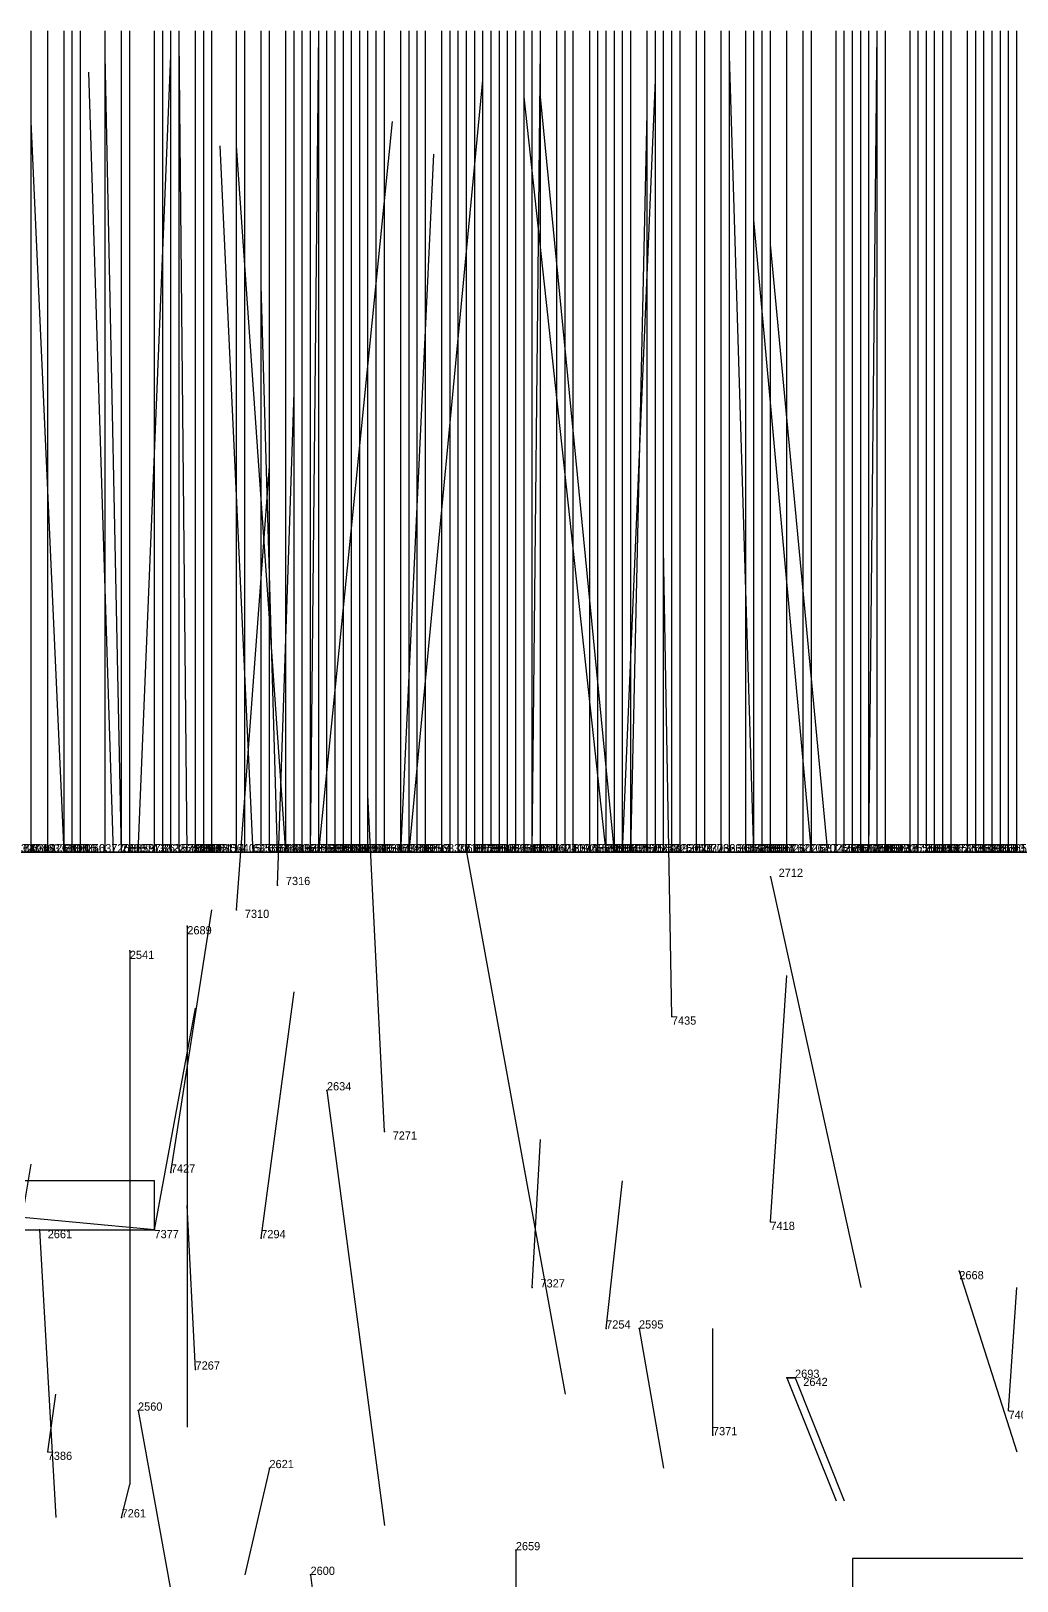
# Model space of a CAD drawing. Extents: x -0.07 to 1.1, y -0.07 to 1.1.
# Drawn here: x 0.542 to 0.662, y 0.9113 to 1.1 of the extents above; entities that cross this region are included whole.
import ezdxf

# ---------------------------------------------------------------- set-up
doc = ezdxf.new("R2010")
doc.units = 0
for name, color, linetype in [('Clients', 3, 'CONTINUOUS'), ('Facilities', 3, 'CONTINUOUS'), ('Facilities_lines', 3, 'CONTINUOUS'), ('Min_max_boxes', 1, 'CONTINUOUS'), ('Normals', 1, 'CONTINUOUS'), ('Source_points', 5, 'CONTINUOUS'), ('Text', 3, 'CONTINUOUS')]:
    doc.layers.add(name, color=color, linetype=linetype)

msp = doc.modelspace()

# ---------------------------------------------------------------- linework, layer by layer
at = {"layer": 'Clients', "color": 5}
for p in [(0.542, 1, 0.544), (0.542, 1, 0.514), (0.544, 1, 0.605), (0.546, 1, 0.733), (0.546, 1, 0.545), (0.547, 1, 0.511), (0.547, 1, 0.815), (0.548, 1, 0.848), (0.551, 1, 0.431), (0.553, 1, 0.28), (0.554, 1, 0.585), (0.557, 1, 0.864), (0.558, 1, 0.474), (0.559, 1, 0.167), (0.56, 1, 0.174), (0.56, 1, 0.419), (0.562, 1, 0.664), (0.562, 1, 0.873), (0.562, 1, 0.799), (0.563, 1, 0.695), (0.563, 1, 0.457), (0.564, 1, 0.442), (0.564, 1, 0.758), (0.567, 1, 0.51), (0.568, 1, 0.712), (0.57, 1, 0.263), (0.571, 1, 0.615), (0.572, 1, 0.996), (0.573, 1, 0.737), (0.573, 1, 0.555), (0.574, 1, 0.416), (0.575, 1, 0.309), (0.575, 1, 0.786), (0.576, 1, 0.72), (0.577, 1, 0.671), (0.578, 1, 0.44), (0.578, 1, 0.671), (0.579, 1, 0.389), (0.579, 1, 0.748), (0.579, 1, 0.608), (0.58, 1, 0.768), (0.58, 1, 0.66), (0.581, 1, 0.766), (0.581, 1, 0.579), (0.581, 1, 0.547), (0.582, 1, 0.224), (0.582, 1, 0.28), (0.582, 1, 0.481), (0.582, 1, 0.555), (0.583, 1, 0.779), (0.584, 1, 0.73), (0.584, 1, 0.773), (0.585, 1, 0.126), (0.585, 1, 0.405), (0.585, 1, 0.351), (0.587, 1, 0.704), (0.588, 1, 0.424), (0.588, 1, 0.88), (0.589, 1, 0.804), (0.59, 1, 0.449), (0.59, 1, 0.601), (0.592, 1, 0.727), (0.593, 1, 0.44), (0.594, 1, 0.78), (0.595, 1, 0.648), (0.596, 1, 0.337), (0.596, 1, 0.351), (0.596, 1, 0.732), (0.596, 1, 0.517), (0.597, 1, 0.469), (0.597, 1, 0.602), (0.597, 1, 0.699), (0.597, 1, 0.552), (0.598, 1, 0.384), (0.598, 1, 0.524), (0.599, 1, 0.209), (0.6, 1, 0.547), (0.602, 1, 0.417), (0.602, 1, 0.722), (0.602, 1, 0.547), (0.602, 1, 0.56), (0.603, 1, 0.65), (0.604, 1, 0.747), (0.606, 1, 0.892), (0.607, 1, 0.119), (0.608, 1, 0.271), (0.608, 1, 0.693), (0.61, 1, 0.209), (0.61, 1, 0.631), (0.611, 1, 0.294), (0.611, 1, 0.772), (0.612, 1, 0.043), (0.612, 1, 0.884), (0.613, 1, 0.676), (0.614, 1, 0.342), (0.615, 1, 0.242), (0.615, 1, 0.621), (0.617, 1, 0.893), (0.618, 1, 0.547), (0.618, 1, 0.981), (0.619, 1, 0.568), (0.62, 1, 0.186), (0.62, 1, 0.248), (0.621, 1, 0.182), (0.621, 1, 0.281), (0.624, 1, 0.483), (0.626, 1, 0.281), (0.626, 1, 0.721), (0.627, 1, 0.447), (0.629, 1, 0.347), (0.629, 1, 0.305), (0.629, 1, 0.762), (0.63, 1, 0.147), (0.63, 1, 0.655), (0.63, 1, 0.908), (0.631, 1, 0.794), (0.632, 1, 0.147), (0.632, 1, 0.336), (0.632, 1, 0.774), (0.637, 1, 0.559), (0.64, 1, 0.233), (0.64, 1, 0.812), (0.641, 1, 0.332), (0.641, 1, 0.76), (0.642, 1, 0.141), (0.642, 1, 0.719), (0.643, 1, 0.627), (0.644, 1, 0.232), (0.644, 1, 0.597), (0.645, 1, 0.615), (0.645, 1, 0.789), (0.646, 1, 0.353), (0.646, 1, 0.434), (0.646, 1, 0.586), (0.646, 1, 0.846), (0.649, 1, 0.301), (0.65, 1, 0.415), (0.65, 1, 0.872), (0.651, 1, 0.215), (0.651, 1, 0.243), (0.651, 1, 0.343), (0.651, 1, 0.47), (0.651, 1, 0.56), (0.651, 1, 0.769), (0.652, 1, 0.394), (0.653, 1, 0.102), (0.654, 1, 0.479), (0.654, 1, 0.888), (0.656, 1, 0.19), (0.656, 1, 0.283), (0.656, 1, 0.379), (0.657, 1, 0.721), (0.658, 1, 0.319), (0.658, 1, 0.356), (0.659, 1, 0.122), (0.659, 1, 0.198), (0.66, 1, 0.368), (0.661, 1, 0.304), (0.661, 1, 0.282), (0.661, 1, 0.512), (0.662, 1, 0.713), (0.662, 1, 0.822), (0.635, 0.936)]:
    msp.add_point(p, dxfattribs=at)
at = {"layer": 'Facilities', "color": 3}
for p in [(0.544, 1, 0.121), (0.546, 1, 0.043), (0.546, 1, 0.097), (0.552, 1, 0.96), (0.553, 1, 0.072), (0.555, 1, 0.949), (0.561, 1, 0.923), (0.569, 1, 0.037), (0.573, 1, 0.052), (0.575, 1, 0.1), (0.576, 1, 0.917), (0.577, 1, 0.97), (0.587, 1, 0.611), (0.587, 1, 0.986), (0.588, 1, 0.961), (0.595, 1, 0.009), (0.601, 1, 0.09), (0.603, 1, 0.94), (0.613, 1, 0.044), (0.614, 1, 0.962), (0.615, 1, 0.982), (0.623, 1, 0.877), (0.626, 1, 0.151), (0.63, 1, 0.052), (0.634, 1, 0.902), (0.636, 1, 0.088), (0.637, 1, 0.019), (0.639, 1, 0.02), (0.644, 1, 0.914), (0.645, 1, 0.351), (0.632, 0.997), (0.572, 0.996, 1), (0.567, 0.993, 1), (0.561, 0.991), (0.554, 0.988), (0.62, 0.98, 1), (0.578, 0.971), (0.585, 0.966, 1), (0.559, 0.961, 1), (0.543, 0.954), (0.557, 0.954, 1), (0.632, 0.955, 1), (0.57, 0.953, 1), (0.655, 0.949), (0.603, 0.947, 1), (0.612, 0.942, 1), (0.616, 0.942), (0.562, 0.937, 1), (0.634, 0.936), (0.555, 0.932), (0.661, 0.932, 1), (0.625, 0.929, 1), (0.544, 0.927, 1), (0.571, 0.925), (0.553, 0.919, 1), (0.601, 0.915), (0.576, 0.912)]:
    msp.add_point(p, dxfattribs=at)
at = {"layer": 'Facilities_lines', "color": 3}
for p, q in [((0.397, 1, 0.418), (0.551, 1, 0.431)), ((0.587, 1, 0.611), (0.481, 1, 0.604)), ((0.587, 1, 0.611), (0.483, 1, 0.593)), ((0.587, 1, 0.611), (0.486, 1, 0.558)), ((0.587, 1, 0.611), (0.49, 1, 0.585)), ((0.496, 1, 0.713), (0.573, 1, 0.737)), ((0.496, 1, 0.713), (0.576, 1, 0.72)), ((0.496, 1, 0.713), (0.568, 1, 0.712)), ((0.496, 1, 0.713), (0.546, 1, 0.733)), ((0.496, 1, 0.713), (0.563, 1, 0.695)), ((0.496, 1, 0.713), (0.579, 1, 0.748)), ((0.496, 1, 0.713), (0.602, 1, 0.722)), ((0.496, 1, 0.713), (0.642, 1, 0.719)), ((0.496, 1, 0.713), (0.592, 1, 0.727)), ((0.496, 1, 0.713), (0.626, 1, 0.721)), ((0.496, 1, 0.713), (0.662, 1, 0.713)), ((0.496, 1, 0.713), (0.584, 1, 0.73)), ((0.496, 1, 0.713), (0.596, 1, 0.732)), ((0.496, 1, 0.713), (0.604, 1, 0.747)), ((0.496, 1, 0.713), (0.58, 1, 0.768)), ((0.496, 1, 0.713), (0.581, 1, 0.766)), ((0.496, 1, 0.713), (0.564, 1, 0.758)), ((0.544, 1, 0.121), (0.497, 1, 0.107)), ((0.497, 1, 0.877), (0.547, 1, 0.815)), ((0.497, 1, 0.877), (0.557, 1, 0.864)), ((0.497, 1, 0.877), (0.548, 1, 0.848)), ((0.587, 1, 0.611), (0.498, 1, 0.525)), ((0.645, 1, 0.351), (0.499, 1, 0.336)), ((0.645, 1, 0.351), (0.501, 1, 0.348)), ((0.544, 1, 0.121), (0.503, 1, 0.274)), ((0.645, 1, 0.351), (0.503, 1, 0.355)), ((0.544, 1, 0.121), (0.51, 1, 0.25)), ((0.587, 1, 0.611), (0.514, 1, 0.527)), ((0.587, 1, 0.611), (0.514, 1, 0.599)), ((0.645, 1, 0.351), (0.515, 1, 0.329)), ((0.587, 1, 0.611), (0.516, 1, 0.605)), ((0.587, 1, 0.611), (0.516, 1, 0.551)), ((0.544, 1, 0.121), (0.517, 1, 0.198)), ((0.544, 1, 0.121), (0.517, 1, 0.153)), ((0.544, 1, 0.121), (0.519, 1, 0.238)), ((0.587, 1, 0.611), (0.519, 1, 0.566)), ((0.587, 1, 0.611), (0.521, 1, 0.568)), ((0.544, 1, 0.121), (0.522, 1, 0.121)), ((0.544, 1, 0.121), (0.522, 1, 0.197)), ((0.544, 1, 0.121), (0.522, 1, 0.19)), ((0.645, 1, 0.351), (0.522, 1, 0.359)), ((0.587, 1, 0.611), (0.524, 1, 0.494)), ((0.645, 1, 0.351), (0.525, 1, 0.323)), ((0.645, 1, 0.351), (0.526, 1, 0.336)), ((0.544, 1, 0.121), (0.527, 1, 0.181)), ((0.544, 1, 0.121), (0.527, 1, 0.275)), ((0.645, 1, 0.351), (0.528, 1, 0.307)), ((0.544, 1, 0.121), (0.53, 1, 0.257)), ((0.645, 1, 0.351), (0.53, 1, 0.347)), ((0.645, 1, 0.351), (0.535, 1, 0.356)), ((0.645, 1, 0.351), (0.536, 1, 0.388)), ((0.544, 1, 0.121), (0.537, 1, 0.219)), ((0.645, 1, 0.351), (0.538, 1, 0.383)), ((0.587, 1, 0.611), (0.54, 1, 0.593)), ((0.587, 1, 0.611), (0.542, 1, 0.544)), ((0.587, 1, 0.611), (0.542, 1, 0.514)), ((0.544, 1, 0.121), (0.56, 1, 0.174)), ((0.544, 1, 0.121), (0.559, 1, 0.167)), ((0.544, 1, 0.121), (0.585, 1, 0.126)), ((0.587, 1, 0.611), (0.544, 1, 0.605)), ((0.587, 1, 0.611), (0.546, 1, 0.545)), ((0.587, 1, 0.611), (0.547, 1, 0.511)), ((0.645, 1, 0.351), (0.553, 1, 0.28)), ((0.587, 1, 0.611), (0.554, 1, 0.585)), ((0.587, 1, 0.611), (0.558, 1, 0.474)), ((0.645, 1, 0.351), (0.56, 1, 0.419)), ((0.587, 1, 0.611), (0.562, 1, 0.664)), ((0.623, 1, 0.877), (0.562, 1, 0.873)), ((0.623, 1, 0.877), (0.562, 1, 0.799)), ((0.587, 1, 0.611), (0.563, 1, 0.457)), ((0.645, 1, 0.351), (0.564, 1, 0.442)), ((0.587, 1, 0.611), (0.567, 1, 0.51)), ((0.645, 1, 0.351), (0.57, 1, 0.263)), ((0.587, 1, 0.611), (0.571, 1, 0.615)), ((0.704, 1, 0.971), (0.572, 1, 0.996)), ((0.587, 1, 0.611), (0.573, 1, 0.555)), ((0.645, 1, 0.351), (0.574, 1, 0.416)), ((0.645, 1, 0.351), (0.575, 1, 0.309)), ((0.623, 1, 0.877), (0.575, 1, 0.786)), ((0.587, 1, 0.611), (0.577, 1, 0.671)), ((0.645, 1, 0.351), (0.578, 1, 0.44)), ((0.587, 1, 0.611), (0.578, 1, 0.671)), ((0.645, 1, 0.351), (0.579, 1, 0.389)), ((0.587, 1, 0.611), (0.579, 1, 0.608)), ((0.587, 1, 0.611), (0.58, 1, 0.66)), ((0.587, 1, 0.611), (0.581, 1, 0.579)), ((0.587, 1, 0.611), (0.581, 1, 0.547)), ((0.626, 1, 0.151), (0.582, 1, 0.224)), ((0.645, 1, 0.351), (0.582, 1, 0.28)), ((0.587, 1, 0.611), (0.582, 1, 0.481)), ((0.587, 1, 0.611), (0.582, 1, 0.555)), ((0.623, 1, 0.877), (0.583, 1, 0.779)), ((0.623, 1, 0.877), (0.584, 1, 0.773)), ((0.645, 1, 0.351), (0.585, 1, 0.405)), ((0.645, 1, 0.351), (0.585, 1, 0.351)), ((0.587, 1, 0.611), (0.597, 1, 0.469)), ((0.587, 1, 0.611), (0.661, 1, 0.512)), ((0.587, 1, 0.611), (0.651, 1, 0.56)), ((0.587, 1, 0.611), (0.667, 1, 0.519)), ((0.587, 1, 0.611), (0.587, 1, 0.704)), ((0.587, 1, 0.611), (0.692, 1, 0.645)), ((0.587, 1, 0.611), (0.608, 1, 0.693)), ((0.587, 1, 0.611), (0.6, 1, 0.547)), ((0.587, 1, 0.611), (0.602, 1, 0.547)), ((0.587, 1, 0.611), (0.646, 1, 0.586)), ((0.587, 1, 0.611), (0.719, 1, 0.567)), ((0.587, 1, 0.611), (0.673, 1, 0.54)), ((0.587, 1, 0.611), (0.724, 1, 0.622)), ((0.587, 1, 0.611), (0.707, 1, 0.624)), ((0.587, 1, 0.611), (0.615, 1, 0.621)), ((0.587, 1, 0.611), (0.645, 1, 0.615)), ((0.587, 1, 0.611), (0.618, 1, 0.547)), ((0.587, 1, 0.611), (0.643, 1, 0.627)), ((0.587, 1, 0.611), (0.61, 1, 0.631)), ((0.587, 1, 0.611), (0.596, 1, 0.517)), ((0.587, 1, 0.611), (0.698, 1, 0.611)), ((0.587, 1, 0.611), (0.597, 1, 0.602)), ((0.587, 1, 0.611), (0.637, 1, 0.559)), ((0.587, 1, 0.611), (0.676, 1, 0.543)), ((0.587, 1, 0.611), (0.668, 1, 0.644)), ((0.587, 1, 0.611), (0.595, 1, 0.648)), ((0.587, 1, 0.611), (0.644, 1, 0.597)), ((0.587, 1, 0.611), (0.703, 1, 0.585)), ((0.587, 1, 0.611), (0.671, 1, 0.556)), ((0.587, 1, 0.611), (0.63, 1, 0.655)), ((0.587, 1, 0.611), (0.598, 1, 0.524)), ((0.587, 1, 0.611), (0.59, 1, 0.601)), ((0.587, 1, 0.611), (0.597, 1, 0.699)), ((0.587, 1, 0.611), (0.603, 1, 0.65)), ((0.587, 1, 0.611), (0.69, 1, 0.533)), ((0.587, 1, 0.611), (0.597, 1, 0.552)), ((0.587, 1, 0.611), (0.687, 1, 0.611)), ((0.587, 1, 0.611), (0.613, 1, 0.676)), ((0.587, 1, 0.611), (0.602, 1, 0.56)), ((0.587, 1, 0.611), (0.619, 1, 0.568)), ((0.645, 1, 0.351), (0.588, 1, 0.424)), ((0.623, 1, 0.877), (0.588, 1, 0.88)), ((0.623, 1, 0.877), (0.589, 1, 0.804)), ((0.645, 1, 0.351), (0.59, 1, 0.449)), ((0.645, 1, 0.351), (0.593, 1, 0.44)), ((0.623, 1, 0.877), (0.594, 1, 0.78)), ((0.645, 1, 0.351), (0.596, 1, 0.337)), ((0.645, 1, 0.351), (0.596, 1, 0.351)), ((0.645, 1, 0.351), (0.598, 1, 0.384)), ((0.626, 1, 0.151), (0.599, 1, 0.209)), ((0.645, 1, 0.351), (0.602, 1, 0.417)), ((0.623, 1, 0.877), (0.606, 1, 0.892)), ((0.626, 1, 0.151), (0.607, 1, 0.119)), ((0.645, 1, 0.351), (0.608, 1, 0.271)), ((0.626, 1, 0.151), (0.61, 1, 0.209)), ((0.645, 1, 0.351), (0.611, 1, 0.294)), ((0.623, 1, 0.877), (0.611, 1, 0.772)), ((0.613, 1, 0.044), (0.612, 1, 0.043)), ((0.623, 1, 0.877), (0.612, 1, 0.884)), ((0.645, 1, 0.351), (0.614, 1, 0.342)), ((0.626, 1, 0.151), (0.615, 1, 0.242)), ((0.615, 1, 0.982), (0.618, 1, 0.981)), ((0.623, 1, 0.877), (0.617, 1, 0.893)), ((0.626, 1, 0.151), (0.62, 1, 0.186)), ((0.626, 1, 0.151), (0.62, 1, 0.248)), ((0.626, 1, 0.151), (0.621, 1, 0.182)), ((0.645, 1, 0.351), (0.621, 1, 0.281)), ((0.623, 1, 0.877), (0.657, 1, 0.721)), ((0.623, 1, 0.877), (0.651, 1, 0.769)), ((0.623, 1, 0.877), (0.631, 1, 0.794)), ((0.623, 1, 0.877), (0.65, 1, 0.872)), ((0.623, 1, 0.877), (0.632, 1, 0.774)), ((0.623, 1, 0.877), (0.629, 1, 0.762)), ((0.623, 1, 0.877), (0.646, 1, 0.846)), ((0.623, 1, 0.877), (0.64, 1, 0.812)), ((0.623, 1, 0.877), (0.654, 1, 0.888)), ((0.623, 1, 0.877), (0.645, 1, 0.789)), ((0.623, 1, 0.877), (0.641, 1, 0.76)), ((0.645, 1, 0.351), (0.624, 1, 0.483)), ((0.626, 1, 0.151), (0.67, 1, 0.146)), ((0.626, 1, 0.151), (0.64, 1, 0.233)), ((0.626, 1, 0.151), (0.651, 1, 0.215)), ((0.626, 1, 0.151), (0.659, 1, 0.198)), ((0.626, 1, 0.151), (0.632, 1, 0.147)), ((0.626, 1, 0.151), (0.644, 1, 0.232)), ((0.626, 1, 0.151), (0.656, 1, 0.19)), ((0.626, 1, 0.151), (0.63, 1, 0.147)), ((0.626, 1, 0.151), (0.683, 1, 0.196)), ((0.626, 1, 0.151), (0.68, 1, 0.198)), ((0.626, 1, 0.151), (0.642, 1, 0.141)), ((0.645, 1, 0.351), (0.626, 1, 0.281)), ((0.645, 1, 0.351), (0.627, 1, 0.447)), ((0.645, 1, 0.351), (0.629, 1, 0.347)), ((0.645, 1, 0.351), (0.629, 1, 0.305)), ((0.634, 1, 0.902), (0.63, 1, 0.908)), ((0.645, 1, 0.351), (0.632, 1, 0.336)), ((0.637, 1, 0.019), (0.773, 1, 0.01)), ((0.639, 1, 0.02), (0.688, 1, 0.018)), ((0.645, 1, 0.351), (0.641, 1, 0.332)), ((0.645, 1, 0.351), (0.681, 1, 0.249)), ((0.645, 1, 0.351), (0.651, 1, 0.243)), ((0.645, 1, 0.351), (0.654, 1, 0.479)), ((0.645, 1, 0.351), (0.712, 1, 0.316)), ((0.645, 1, 0.351), (0.721, 1, 0.352)), ((0.645, 1, 0.351), (0.749, 1, 0.4)), ((0.645, 1, 0.351), (0.65, 1, 0.415)), ((0.645, 1, 0.351), (0.695, 1, 0.43)), ((0.645, 1, 0.351), (0.685, 1, 0.472)), ((0.645, 1, 0.351), (0.66, 1, 0.368)), ((0.645, 1, 0.351), (0.757, 1, 0.38)), ((0.645, 1, 0.351), (0.646, 1, 0.353)), ((0.645, 1, 0.351), (0.713, 1, 0.34)), ((0.645, 1, 0.351), (0.651, 1, 0.343)), ((0.645, 1, 0.351), (0.649, 1, 0.301)), ((0.645, 1, 0.351), (0.661, 1, 0.304)), ((0.645, 1, 0.351), (0.755, 1, 0.372)), ((0.645, 1, 0.351), (0.677, 1, 0.28)), ((0.645, 1, 0.351), (0.717, 1, 0.393)), ((0.645, 1, 0.351), (0.694, 1, 0.267)), ((0.645, 1, 0.351), (0.718, 1, 0.337)), ((0.645, 1, 0.351), (0.7, 1, 0.394)), ((0.645, 1, 0.351), (0.715, 1, 0.314)), ((0.645, 1, 0.351), (0.731, 1, 0.289)), ((0.645, 1, 0.351), (0.687, 1, 0.268)), ((0.645, 1, 0.351), (0.683, 1, 0.291)), ((0.645, 1, 0.351), (0.656, 1, 0.283)), ((0.645, 1, 0.351), (0.715, 1, 0.285)), ((0.645, 1, 0.351), (0.7, 1, 0.438)), ((0.645, 1, 0.351), (0.656, 1, 0.379)), ((0.645, 1, 0.351), (0.658, 1, 0.319)), ((0.645, 1, 0.351), (0.664, 1, 0.497)), ((0.645, 1, 0.351), (0.719, 1, 0.257)), ((0.645, 1, 0.351), (0.702, 1, 0.474)), ((0.645, 1, 0.351), (0.673, 1, 0.372)), ((0.645, 1, 0.351), (0.711, 1, 0.335)), ((0.645, 1, 0.351), (0.721, 1, 0.316)), ((0.645, 1, 0.351), (0.646, 1, 0.434)), ((0.645, 1, 0.351), (0.658, 1, 0.356)), ((0.645, 1, 0.351), (0.652, 1, 0.394)), ((0.645, 1, 0.351), (0.728, 1, 0.364)), ((0.645, 1, 0.351), (0.661, 1, 0.282)), ((0.645, 1, 0.351), (0.651, 1, 0.47)), ((0.645, 1, 0.351), (0.671, 1, 0.414)), ((0.645, 1, 0.351), (0.702, 1, 0.281)), ((0.645, 1, 0.351), (0.672, 1, 0.51)), ((0.645, 1, 0.351), (0.672, 1, 0.507)), ((0.702, 1, 0.103), (0.653, 1, 0.102)), ((0.702, 1, 0.103), (0.659, 1, 0.122)), ((0.692, 1, 0.865), (0.662, 1, 0.822)), ((0.557, 0.954, 1), (0.494, 0.96, 1)), ((0.634, 0.936), (0.635, 0.936))]:
    msp.add_line(p, q, dxfattribs=at)
at = {"layer": 'Min_max_boxes', "color": 1}
for p, q in [((0.248, 1, 0.25), (0.551, 1, 0.25)), ((0.551, 1, 0.25), (0.248, 1, 0.25)), ((0.248, 1, 0.51), (0.551, 1, 0.51)), ((0.551, 1, 0.51), (0.248, 1, 0.51)), ((0.38, 1, 0.632), (0.662, 1, 0.632)), ((0.662, 1, 0.632), (0.38, 1, 0.632)), ((0.38, 1, 0.79), (0.662, 1, 0.79)), ((0.662, 1, 0.79), (0.38, 1, 0.79)), ((0.435, 1, 0.791), (0.557, 1, 0.791)), ((0.557, 1, 0.791), (0.435, 1, 0.791)), ((0.435, 1, 0.901), (0.557, 1, 0.901)), ((0.557, 1, 0.901), (0.435, 1, 0.901)), ((0.481, 1, 0.457), (0.724, 1, 0.457)), ((0.724, 1, 0.457), (0.481, 1, 0.457)), ((0.481, 1, 0.704), (0.724, 1, 0.704)), ((0.724, 1, 0.704), (0.481, 1, 0.704)), ((0.497, 1, 0.107), (0.585, 1, 0.107)), ((0.585, 1, 0.107), (0.497, 1, 0.107)), ((0.497, 1, 0.275), (0.585, 1, 0.275)), ((0.585, 1, 0.275), (0.497, 1, 0.275)), ((0.499, 1, 0.243), (0.757, 1, 0.243)), ((0.757, 1, 0.243), (0.499, 1, 0.243)), ((0.499, 1, 0.51), (0.757, 1, 0.51)), ((0.757, 1, 0.51), (0.499, 1, 0.51)), ((0.551, 1, 0.25), (0.551, 1, 0.25)), ((0.551, 1, 0.51), (0.551, 1, 0.51)), ((0.551, 1, 0.25), (0.551, 1, 0.51)), ((0.551, 1, 0.25), (0.551, 1, 0.51)), ((0.557, 1, 0.791), (0.557, 1, 0.791)), ((0.557, 1, 0.901), (0.557, 1, 0.901)), ((0.557, 1, 0.791), (0.557, 1, 0.901)), ((0.557, 1, 0.791), (0.557, 1, 0.901)), ((0.562, 1, 0.721), (0.657, 1, 0.721)), ((0.657, 1, 0.721), (0.562, 1, 0.721)), ((0.562, 1, 0.721), (0.562, 1, 0.721)), ((0.562, 1, 0.893), (0.657, 1, 0.893)), ((0.657, 1, 0.893), (0.562, 1, 0.893)), ((0.562, 1, 0.893), (0.562, 1, 0.893)), ((0.562, 1, 0.721), (0.562, 1, 0.893)), ((0.562, 1, 0.721), (0.562, 1, 0.893)), ((0.572, 1, 0.971), (0.706, 1, 0.971)), ((0.706, 1, 0.971), (0.572, 1, 0.971)), ((0.572, 1, 0.971), (0.572, 1, 0.971)), ((0.572, 1, 0.996), (0.706, 1, 0.996)), ((0.706, 1, 0.996), (0.572, 1, 0.996)), ((0.572, 1, 0.996), (0.572, 1, 0.996)), ((0.572, 1, 0.971), (0.572, 1, 0.996)), ((0.572, 1, 0.971), (0.572, 1, 0.996)), ((0.582, 1, 0.119), (0.683, 1, 0.119)), ((0.683, 1, 0.119), (0.582, 1, 0.119)), ((0.582, 1, 0.119), (0.582, 1, 0.119)), ((0.582, 1, 0.248), (0.683, 1, 0.248)), ((0.683, 1, 0.248), (0.582, 1, 0.248)), ((0.582, 1, 0.248), (0.582, 1, 0.248)), ((0.582, 1, 0.119), (0.582, 1, 0.248)), ((0.582, 1, 0.119), (0.582, 1, 0.248)), ((0.585, 1, 0.107), (0.585, 1, 0.107)), ((0.585, 1, 0.275), (0.585, 1, 0.275)), ((0.585, 1, 0.107), (0.585, 1, 0.275)), ((0.585, 1, 0.107), (0.585, 1, 0.275)), ((0.612, 1, 0.043), (0.613, 1, 0.043)), ((0.613, 1, 0.043), (0.612, 1, 0.043)), ((0.612, 1, 0.043), (0.612, 1, 0.043)), ((0.612, 1, 0.044), (0.613, 1, 0.044)), ((0.613, 1, 0.044), (0.612, 1, 0.044)), ((0.612, 1, 0.044), (0.612, 1, 0.044)), ((0.612, 1, 0.043), (0.612, 1, 0.044)), ((0.612, 1, 0.043), (0.612, 1, 0.044)), ((0.613, 1, 0.043), (0.613, 1, 0.043)), ((0.613, 1, 0.044), (0.613, 1, 0.044)), ((0.613, 1, 0.043), (0.613, 1, 0.044)), ((0.613, 1, 0.043), (0.613, 1, 0.044)), ((0.615, 1, 0.981), (0.618, 1, 0.981)), ((0.618, 1, 0.981), (0.615, 1, 0.981)), ((0.615, 1, 0.981), (0.615, 1, 0.981)), ((0.615, 1, 0.982), (0.618, 1, 0.982)), ((0.618, 1, 0.982), (0.615, 1, 0.982)), ((0.615, 1, 0.982), (0.615, 1, 0.982)), ((0.615, 1, 0.981), (0.615, 1, 0.982)), ((0.615, 1, 0.981), (0.615, 1, 0.982)), ((0.618, 1, 0.981), (0.618, 1, 0.981)), ((0.618, 1, 0.982), (0.618, 1, 0.982)), ((0.618, 1, 0.981), (0.618, 1, 0.982)), ((0.618, 1, 0.981), (0.618, 1, 0.982)), ((0.63, 1, 0.902), (0.634, 1, 0.902)), ((0.634, 1, 0.902), (0.63, 1, 0.902)), ((0.63, 1, 0.902), (0.63, 1, 0.902)), ((0.63, 1, 0.908), (0.634, 1, 0.908)), ((0.634, 1, 0.908), (0.63, 1, 0.908)), ((0.63, 1, 0.908), (0.63, 1, 0.908)), ((0.63, 1, 0.902), (0.63, 1, 0.908)), ((0.63, 1, 0.902), (0.63, 1, 0.908)), ((0.634, 1, 0.902), (0.634, 1, 0.902)), ((0.634, 1, 0.908), (0.634, 1, 0.908)), ((0.634, 1, 0.902), (0.634, 1, 0.908)), ((0.634, 1, 0.902), (0.634, 1, 0.908)), ((0.637, 1, 0.01), (0.773, 1, 0.01)), ((0.773, 1, 0.01), (0.637, 1, 0.01)), ((0.637, 1, 0.01), (0.637, 1, 0.01)), ((0.637, 1, 0.019), (0.773, 1, 0.019)), ((0.773, 1, 0.019), (0.637, 1, 0.019)), ((0.637, 1, 0.019), (0.637, 1, 0.019)), ((0.637, 1, 0.01), (0.637, 1, 0.019)), ((0.637, 1, 0.01), (0.637, 1, 0.019)), ((0.639, 1, 0.018), (0.688, 1, 0.018)), ((0.688, 1, 0.018), (0.639, 1, 0.018)), ((0.639, 1, 0.018), (0.639, 1, 0.018)), ((0.639, 1, 0.02), (0.688, 1, 0.02)), ((0.688, 1, 0.02), (0.639, 1, 0.02)), ((0.639, 1, 0.02), (0.639, 1, 0.02)), ((0.639, 1, 0.018), (0.639, 1, 0.02)), ((0.639, 1, 0.018), (0.639, 1, 0.02)), ((0.653, 1, 0.099), (0.771, 1, 0.099)), ((0.771, 1, 0.099), (0.653, 1, 0.099)), ((0.653, 1, 0.099), (0.653, 1, 0.099)), ((0.653, 1, 0.233), (0.771, 1, 0.233)), ((0.771, 1, 0.233), (0.653, 1, 0.233)), ((0.653, 1, 0.233), (0.653, 1, 0.233)), ((0.653, 1, 0.099), (0.653, 1, 0.233)), ((0.653, 1, 0.099), (0.653, 1, 0.233)), ((0.657, 1, 0.721), (0.657, 1, 0.721)), ((0.657, 1, 0.893), (0.657, 1, 0.893)), ((0.657, 1, 0.721), (0.657, 1, 0.893)), ((0.657, 1, 0.721), (0.657, 1, 0.893)), ((0.662, 1, 0.632), (0.662, 1, 0.632)), ((0.662, 1, 0.79), (0.662, 1, 0.79)), ((0.662, 1, 0.632), (0.662, 1, 0.79)), ((0.662, 1, 0.632), (0.662, 1, 0.79)), ((0.662, 1, 0.718), (0.76, 1, 0.718)), ((0.76, 1, 0.718), (0.662, 1, 0.718)), ((0.662, 1, 0.718), (0.662, 1, 0.718)), ((0.662, 1, 0.905), (0.76, 1, 0.905)), ((0.76, 1, 0.905), (0.662, 1, 0.905)), ((0.662, 1, 0.905), (0.662, 1, 0.905)), ((0.662, 1, 0.718), (0.662, 1, 0.905)), ((0.662, 1, 0.718), (0.662, 1, 0.905)), ((0.557, 0.96, 1), (0.494, 0.96, 1)), ((0.557, 0.96, 1), (0.494, 0.96, 1)), ((0.557, 0.954, 1), (0.557, 0.96, 1)), ((0.557, 0.954, 1), (0.557, 0.96, 1)), ((0.557, 0.96, 1), (0.557, 0.96, 1)), ((0.494, 0.954, 1), (0.557, 0.954, 1)), ((0.494, 0.954, 1), (0.557, 0.954, 1)), ((0.557, 0.954, 1), (0.557, 0.954, 1)), ((0.634, 0.936), (0.635, 0.936)), ((0.635, 0.936), (0.634, 0.936)), ((0.634, 0.936), (0.634, 0.936)), ((0.634, 0.936), (0.635, 0.936)), ((0.635, 0.936), (0.634, 0.936)), ((0.634, 0.936), (0.634, 0.936)), ((0.634, 0.936), (0.634, 0.936)), ((0.634, 0.936), (0.634, 0.936)), ((0.635, 0.936), (0.635, 0.936)), ((0.635, 0.936), (0.635, 0.936)), ((0.635, 0.936), (0.635, 0.936)), ((0.635, 0.936), (0.635, 0.936)), ((0.716, 0.914), (0.642, 0.914)), ((0.642, 0.914), (0.642, 0.774)), ((0.716, 0.914), (0.642, 0.914)), ((0.642, 0.914), (0.642, 0.774)), ((0.642, 0.914), (0.642, 0.914))]:
    msp.add_line(p, q, dxfattribs=at)
at = {"layer": 'Normals', "color": 1}
for p, q in [((0.542, 1, 0.544), (0.542, 1.1, 0.544)), ((0.542, 1, 0.514), (0.542, 1.1, 0.514)), ((0.544, 1, 0.121), (0.544, 1.1, 0.121)), ((0.544, 1, 0.605), (0.544, 1.1, 0.605)), ((0.546, 1, 0.097), (0.546, 1.1, 0.09)), ((0.546, 1, 0.545), (0.546, 1.1, 0.545)), ((0.546, 1, 0.733), (0.546, 1.1, 0.733)), ((0.547, 1, 0.511), (0.547, 1.1, 0.511)), ((0.547, 1, 0.815), (0.547, 1.1, 0.815)), ((0.548, 1, 0.848), (0.548, 1.1, 0.848)), ((0.551, 1, 0.431), (0.551, 1.1, 0.431)), ((0.553, 1, 0.28), (0.553, 1.1, 0.28)), ((0.554, 1, 0.585), (0.554, 1.1, 0.585)), ((0.557, 1, 0.864), (0.557, 1.1, 0.864)), ((0.558, 1, 0.474), (0.558, 1.1, 0.474)), ((0.559, 1, 0.167), (0.559, 1.1, 0.167)), ((0.56, 1, 0.174), (0.56, 1.1, 0.174)), ((0.56, 1, 0.419), (0.56, 1.1, 0.419)), ((0.561, 1, 0.923), (0.56, 1.099, 0.936)), ((0.562, 1, 0.664), (0.562, 1.1, 0.664)), ((0.562, 1, 0.873), (0.562, 1.1, 0.873)), ((0.562, 1, 0.799), (0.562, 1.1, 0.799)), ((0.563, 1, 0.457), (0.563, 1.1, 0.457)), ((0.563, 1, 0.695), (0.563, 1.1, 0.695)), ((0.564, 1, 0.442), (0.564, 1.1, 0.442)), ((0.564, 1, 0.758), (0.564, 1.1, 0.758)), ((0.567, 1, 0.51), (0.567, 1.1, 0.51)), ((0.568, 1, 0.712), (0.568, 1.1, 0.712)), ((0.57, 1, 0.263), (0.57, 1.1, 0.263)), ((0.571, 1, 0.615), (0.571, 1.1, 0.615)), ((0.573, 1, 0.737), (0.573, 1.1, 0.737)), ((0.573, 1, 0.555), (0.573, 1.1, 0.555)), ((0.574, 1, 0.416), (0.574, 1.1, 0.416)), ((0.575, 1, 0.1), (0.575, 1.1, 0.097)), ((0.575, 1, 0.309), (0.575, 1.1, 0.309)), ((0.575, 1, 0.786), (0.575, 1.1, 0.786)), ((0.576, 1, 0.72), (0.576, 1.1, 0.72)), ((0.576, 1, 0.917), (0.577, 1.1, 0.926)), ((0.577, 1, 0.671), (0.577, 1.1, 0.671)), ((0.578, 1, 0.44), (0.578, 1.1, 0.44)), ((0.578, 1, 0.671), (0.578, 1.1, 0.671)), ((0.579, 1, 0.389), (0.579, 1.1, 0.389)), ((0.579, 1, 0.748), (0.579, 1.1, 0.748)), ((0.579, 1, 0.608), (0.579, 1.1, 0.608)), ((0.58, 1, 0.66), (0.58, 1.1, 0.66)), ((0.58, 1, 0.768), (0.58, 1.1, 0.768)), ((0.581, 1, 0.579), (0.581, 1.1, 0.579)), ((0.581, 1, 0.547), (0.581, 1.1, 0.547)), ((0.581, 1, 0.766), (0.581, 1.1, 0.766)), ((0.582, 1, 0.224), (0.582, 1.1, 0.224)), ((0.582, 1, 0.481), (0.582, 1.1, 0.481)), ((0.582, 1, 0.28), (0.582, 1.1, 0.28)), ((0.582, 1, 0.555), (0.582, 1.1, 0.555)), ((0.583, 1, 0.779), (0.583, 1.1, 0.779)), ((0.584, 1, 0.73), (0.584, 1.1, 0.73)), ((0.584, 1, 0.773), (0.584, 1.1, 0.773)), ((0.585, 1, 0.126), (0.585, 1.1, 0.126)), ((0.585, 1, 0.405), (0.585, 1.1, 0.405)), ((0.585, 1, 0.351), (0.585, 1.1, 0.351)), ((0.587, 1, 0.704), (0.587, 1.1, 0.704)), ((0.587, 1, 0.611), (0.587, 1.1, 0.611)), ((0.588, 1, 0.424), (0.588, 1.1, 0.424)), ((0.588, 1, 0.88), (0.588, 1.1, 0.88)), ((0.589, 1, 0.804), (0.589, 1.1, 0.804)), ((0.59, 1, 0.449), (0.59, 1.1, 0.449)), ((0.59, 1, 0.601), (0.59, 1.1, 0.601)), ((0.592, 1, 0.727), (0.592, 1.1, 0.727)), ((0.593, 1, 0.44), (0.593, 1.1, 0.44)), ((0.594, 1, 0.78), (0.594, 1.1, 0.78)), ((0.595, 1, 0.648), (0.595, 1.1, 0.648)), ((0.596, 1, 0.337), (0.596, 1.1, 0.337)), ((0.596, 1, 0.351), (0.596, 1.1, 0.351)), ((0.596, 1, 0.517), (0.596, 1.1, 0.517)), ((0.596, 1, 0.732), (0.596, 1.1, 0.732)), ((0.597, 1, 0.469), (0.597, 1.1, 0.469)), ((0.597, 1, 0.602), (0.597, 1.1, 0.602)), ((0.597, 1, 0.699), (0.597, 1.1, 0.699)), ((0.597, 1, 0.552), (0.597, 1.1, 0.552)), ((0.598, 1, 0.384), (0.598, 1.1, 0.384)), ((0.598, 1, 0.524), (0.598, 1.1, 0.524)), ((0.599, 1, 0.209), (0.599, 1.1, 0.209)), ((0.6, 1, 0.547), (0.6, 1.1, 0.547)), ((0.601, 1, 0.09), (0.601, 1.1, 0.083)), ((0.602, 1, 0.417), (0.602, 1.1, 0.417)), ((0.602, 1, 0.722), (0.602, 1.1, 0.722)), ((0.602, 1, 0.547), (0.602, 1.1, 0.547)), ((0.602, 1, 0.56), (0.602, 1.1, 0.56)), ((0.603, 1, 0.65), (0.603, 1.1, 0.65)), ((0.604, 1, 0.747), (0.604, 1.1, 0.747)), ((0.606, 1, 0.892), (0.606, 1.1, 0.892)), ((0.607, 1, 0.119), (0.607, 1.1, 0.119)), ((0.608, 1, 0.271), (0.608, 1.1, 0.271)), ((0.608, 1, 0.693), (0.608, 1.1, 0.693)), ((0.61, 1, 0.209), (0.61, 1.1, 0.209)), ((0.61, 1, 0.631), (0.61, 1.1, 0.631)), ((0.611, 1, 0.294), (0.611, 1.1, 0.294)), ((0.611, 1, 0.772), (0.611, 1.1, 0.772)), ((0.612, 1, 0.884), (0.612, 1.1, 0.884)), ((0.613, 1, 0.676), (0.613, 1.1, 0.676)), ((0.614, 1, 0.342), (0.614, 1.1, 0.342)), ((0.615, 1, 0.242), (0.615, 1.1, 0.242)), ((0.615, 1, 0.621), (0.615, 1.1, 0.621)), ((0.617, 1, 0.893), (0.617, 1.1, 0.893)), ((0.618, 1, 0.547), (0.618, 1.1, 0.547)), ((0.619, 1, 0.568), (0.619, 1.1, 0.568)), ((0.62, 1, 0.186), (0.62, 1.1, 0.186)), ((0.62, 1, 0.248), (0.62, 1.1, 0.248)), ((0.621, 1, 0.182), (0.621, 1.1, 0.182)), ((0.621, 1, 0.281), (0.621, 1.1, 0.281)), ((0.623, 1, 0.877), (0.623, 1.1, 0.877)), ((0.624, 1, 0.483), (0.624, 1.1, 0.483)), ((0.626, 1, 0.151), (0.626, 1.1, 0.151)), ((0.626, 1, 0.281), (0.626, 1.1, 0.281)), ((0.626, 1, 0.721), (0.626, 1.1, 0.721)), ((0.627, 1, 0.447), (0.627, 1.1, 0.447)), ((0.629, 1, 0.347), (0.629, 1.1, 0.347)), ((0.629, 1, 0.305), (0.629, 1.1, 0.305)), ((0.629, 1, 0.762), (0.629, 1.1, 0.762)), ((0.63, 1, 0.147), (0.63, 1.1, 0.147)), ((0.63, 1, 0.655), (0.63, 1.1, 0.655)), ((0.63, 1, 0.908), (0.63, 1.1, 0.91)), ((0.631, 1, 0.794), (0.631, 1.1, 0.794)), ((0.632, 1, 0.147), (0.632, 1.1, 0.147)), ((0.632, 1, 0.336), (0.632, 1.1, 0.336)), ((0.632, 1, 0.774), (0.632, 1.1, 0.774)), ((0.634, 1, 0.902), (0.634, 1.1, 0.903)), ((0.636, 1, 0.088), (0.636, 1.1, 0.087)), ((0.637, 1, 0.559), (0.637, 1.1, 0.559)), ((0.64, 1, 0.233), (0.64, 1.1, 0.233)), ((0.64, 1, 0.812), (0.64, 1.1, 0.812)), ((0.641, 1, 0.332), (0.641, 1.1, 0.332)), ((0.641, 1, 0.76), (0.641, 1.1, 0.76)), ((0.642, 1, 0.141), (0.642, 1.1, 0.141)), ((0.642, 1, 0.719), (0.642, 1.1, 0.719)), ((0.643, 1, 0.627), (0.643, 1.1, 0.627)), ((0.644, 1, 0.232), (0.644, 1.1, 0.232)), ((0.644, 1, 0.597), (0.644, 1.1, 0.597)), ((0.644, 1, 0.914), (0.645, 1.1, 0.92)), ((0.645, 1, 0.351), (0.645, 1.1, 0.351)), ((0.645, 1, 0.615), (0.645, 1.1, 0.615)), ((0.645, 1, 0.789), (0.645, 1.1, 0.789)), ((0.646, 1, 0.353), (0.646, 1.1, 0.353)), ((0.646, 1, 0.434), (0.646, 1.1, 0.434)), ((0.646, 1, 0.586), (0.646, 1.1, 0.586)), ((0.646, 1, 0.846), (0.646, 1.1, 0.846)), ((0.649, 1, 0.301), (0.649, 1.1, 0.301)), ((0.65, 1, 0.415), (0.65, 1.1, 0.415)), ((0.65, 1, 0.872), (0.65, 1.1, 0.872)), ((0.651, 1, 0.243), (0.651, 1.1, 0.243)), ((0.651, 1, 0.215), (0.651, 1.1, 0.215)), ((0.651, 1, 0.343), (0.651, 1.1, 0.343)), ((0.651, 1, 0.47), (0.651, 1.1, 0.47)), ((0.651, 1, 0.56), (0.651, 1.1, 0.56)), ((0.651, 1, 0.769), (0.651, 1.1, 0.769)), ((0.652, 1, 0.394), (0.652, 1.1, 0.394)), ((0.653, 1, 0.102), (0.653, 1.1, 0.102)), ((0.654, 1, 0.479), (0.654, 1.1, 0.479)), ((0.654, 1, 0.888), (0.654, 1.1, 0.888)), ((0.656, 1, 0.19), (0.656, 1.1, 0.19)), ((0.656, 1, 0.379), (0.656, 1.1, 0.379)), ((0.656, 1, 0.283), (0.656, 1.1, 0.283)), ((0.657, 1, 0.721), (0.657, 1.1, 0.721)), ((0.658, 1, 0.319), (0.658, 1.1, 0.319)), ((0.658, 1, 0.356), (0.658, 1.1, 0.356)), ((0.659, 1, 0.198), (0.659, 1.1, 0.198)), ((0.659, 1, 0.122), (0.659, 1.1, 0.122)), ((0.66, 1, 0.368), (0.66, 1.1, 0.368)), ((0.661, 1, 0.304), (0.661, 1.1, 0.304)), ((0.661, 1, 0.282), (0.661, 1.1, 0.282)), ((0.661, 1, 0.512), (0.661, 1.1, 0.512)), ((0.662, 1, 0.713), (0.662, 1.1, 0.713)), ((0.662, 1, 0.822), (0.662, 1.1, 0.822)), ((0.553, 1, 0.072), (0.551, 1.097, 0.049)), ((0.555, 1, 0.949), (0.559, 1.097, 0.972)), ((0.603, 1, 0.94), (0.604, 1.098, 0.961)), ((0.63, 1, 0.052), (0.627, 1.097, 0.029)), ((0.552, 1, 0.96), (0.549, 1.095, 0.992)), ((0.588, 1, 0.961), (0.597, 1.094, 0.993)), ((0.614, 1, 0.962), (0.618, 1.094, 0.996)), ((0.612, 1, 0.043), (0.602, 1.092, 0.004)), ((0.613, 1, 0.044), (0.604, 1.092, 0.005)), ((0.615, 1, 0.982), (0.617, 1.09, 1.026)), ((0.618, 1, 0.981), (0.618, 1.09, 1.025)), ((0.546, 1, 0.043), (0.542, 1.089, -0.001)), ((0.577, 1, 0.97), (0.586, 1.089, 1.015)), ((0.569, 1, 0.037), (0.565, 1.086, -0.014)), ((0.573, 1, 0.052), (0.567, 1.086, 0.002)), ((0.587, 1, 0.986), (0.591, 1.085, 1.038)), ((0.637, 1, 0.019), (0.63, 1.077, -0.044)), ((0.639, 1, 0.02), (0.632, 1.074, -0.047)), ((0.572, 1, 0.996), (0.57, 1.069, 1.068)), ((0.572, 0.996, 1), (0.574, 1.056, 1.08)), ((0.567, 0.993, 1), (0.571, 1.047, 1.084)), ((0.62, 0.98, 1), (0.619, 1.037, 1.082)), ((0.585, 0.966, 1), (0.583, 1.007, 1.091)), ((0.595, 1, 0.009), (0.607, 0.934, 0.083)), ((0.632, 0.997), (0.643, 0.947, 0.086)), ((0.559, 0.961, 1), (0.564, 0.993, 1.095)), ((0.561, 0.991), (0.561, 0.93, 0.08)), ((0.554, 0.988), (0.554, 0.923, 0.077)), ((0.632, 0.955, 1), (0.634, 0.985, 1.095)), ((0.57, 0.953, 1), (0.574, 0.983, 1.095)), ((0.557, 0.954, 1), (0.562, 0.981, 1.096)), ((0.578, 0.971), (0.585, 0.918, 0.084)), ((0.603, 0.947, 1), (0.604, 0.965, 1.098)), ((0.539, 0.944, 1), (0.542, 0.962, 1.098)), ((0.612, 0.942, 1), (0.614, 0.96, 1.098)), ((0.562, 0.937, 1), (0.561, 0.957, 1.098)), ((0.543, 0.954), (0.545, 0.919, 0.094)), ((0.655, 0.949), (0.662, 0.927, 0.097)), ((0.661, 0.932, 1), (0.662, 0.947, 1.099)), ((0.616, 0.942), (0.619, 0.925, 0.098)), ((0.625, 0.929, 1), (0.625, 0.942, 1.099)), ((0.634, 0.936), (0.64, 0.921, 0.099)), ((0.635, 0.936), (0.641, 0.921, 0.099)), ((0.544, 0.927, 1), (0.545, 0.934, 1.1)), ((0.555, 0.932), (0.559, 0.91, 0.097)), ((0.571, 0.925), (0.568, 0.912, 0.099)), ((0.553, 0.919, 1), (0.554, 0.923, 1.1)), ((0.601, 0.915), (0.601, 0.905, 0.099)), ((0.576, 0.912), (0.577, 0.904, 0.1))]:
    msp.add_line(p, q, dxfattribs=at)
at = {"layer": 'Source_points', "color": 5}
for p in [(0.542, 1, 0.544), (0.542, 1, 0.514), (0.544, 1, 0.121), (0.544, 1, 0.605), (0.546, 1, 0.043), (0.546, 1, 0.097), (0.546, 1, 0.545), (0.546, 1, 0.733), (0.547, 1, 0.511), (0.547, 1, 0.815), (0.548, 1, 0.848), (0.551, 1, 0.431), (0.552, 1, 0.96), (0.553, 1, 0.072), (0.553, 1, 0.28), (0.554, 1, 0.585), (0.555, 1, 0.949), (0.557, 1, 0.864), (0.558, 1, 0.474), (0.559, 1, 0.167), (0.56, 1, 0.174), (0.56, 1, 0.419), (0.561, 1, 0.923), (0.562, 1, 0.664), (0.562, 1, 0.873), (0.562, 1, 0.799), (0.563, 1, 0.457), (0.563, 1, 0.695), (0.564, 1, 0.442), (0.564, 1, 0.758), (0.567, 1, 0.51), (0.568, 1, 0.712), (0.569, 1, 0.037), (0.57, 1, 0.263), (0.571, 1, 0.615), (0.572, 1, 0.996), (0.573, 1, 0.052), (0.573, 1, 0.737), (0.573, 1, 0.555), (0.574, 1, 0.416), (0.575, 1, 0.1), (0.575, 1, 0.309), (0.575, 1, 0.786), (0.576, 1, 0.72), (0.576, 1, 0.917), (0.577, 1, 0.671), (0.577, 1, 0.97), (0.578, 1, 0.44), (0.578, 1, 0.671), (0.579, 1, 0.389), (0.579, 1, 0.748), (0.579, 1, 0.608), (0.58, 1, 0.66), (0.58, 1, 0.768), (0.581, 1, 0.579), (0.581, 1, 0.547), (0.581, 1, 0.766), (0.582, 1, 0.224), (0.582, 1, 0.481), (0.582, 1, 0.28), (0.582, 1, 0.555), (0.583, 1, 0.779), (0.584, 1, 0.73), (0.584, 1, 0.773), (0.585, 1, 0.126), (0.585, 1, 0.405), (0.585, 1, 0.351), (0.587, 1, 0.704), (0.587, 1, 0.611), (0.587, 1, 0.986), (0.588, 1, 0.424), (0.588, 1, 0.88), (0.588, 1, 0.961), (0.589, 1, 0.804), (0.59, 1, 0.449), (0.59, 1, 0.601), (0.592, 1, 0.727), (0.593, 1, 0.44), (0.594, 1, 0.78), (0.595, 1, 0.009), (0.595, 1, 0.648), (0.596, 1, 0.337), (0.596, 1, 0.351), (0.596, 1, 0.517), (0.596, 1, 0.732), (0.597, 1, 0.469), (0.597, 1, 0.602), (0.597, 1, 0.699), (0.597, 1, 0.552), (0.598, 1, 0.384), (0.598, 1, 0.524), (0.599, 1, 0.209), (0.6, 1, 0.547), (0.601, 1, 0.09), (0.602, 1, 0.417), (0.602, 1, 0.722), (0.602, 1, 0.547), (0.602, 1, 0.56), (0.603, 1, 0.65), (0.603, 1, 0.94), (0.604, 1, 0.747), (0.606, 1, 0.892), (0.607, 1, 0.119), (0.608, 1, 0.271), (0.608, 1, 0.693), (0.61, 1, 0.209), (0.61, 1, 0.631), (0.611, 1, 0.294), (0.611, 1, 0.772), (0.612, 1, 0.043), (0.612, 1, 0.884), (0.613, 1, 0.044), (0.613, 1, 0.676), (0.614, 1, 0.342), (0.614, 1, 0.962), (0.615, 1, 0.242), (0.615, 1, 0.621), (0.615, 1, 0.982), (0.617, 1, 0.893), (0.618, 1, 0.547), (0.618, 1, 0.981), (0.619, 1, 0.568), (0.62, 1, 0.186), (0.62, 1, 0.248), (0.621, 1, 0.182), (0.621, 1, 0.281), (0.623, 1, 0.877), (0.624, 1, 0.483), (0.626, 1, 0.151), (0.626, 1, 0.281), (0.626, 1, 0.721), (0.627, 1, 0.447), (0.629, 1, 0.347), (0.629, 1, 0.305), (0.629, 1, 0.762), (0.63, 1, 0.147), (0.63, 1, 0.052), (0.63, 1, 0.655), (0.63, 1, 0.908), (0.631, 1, 0.794), (0.632, 1, 0.147), (0.632, 1, 0.336), (0.632, 1, 0.774), (0.634, 1, 0.902), (0.636, 1, 0.088), (0.637, 1, 0.019), (0.637, 1, 0.559), (0.639, 1, 0.02), (0.64, 1, 0.233), (0.64, 1, 0.812), (0.641, 1, 0.332), (0.641, 1, 0.76), (0.642, 1, 0.141), (0.642, 1, 0.719), (0.643, 1, 0.627), (0.644, 1, 0.232), (0.644, 1, 0.597), (0.644, 1, 0.914), (0.645, 1, 0.351), (0.645, 1, 0.615), (0.645, 1, 0.789), (0.646, 1, 0.353), (0.646, 1, 0.434), (0.646, 1, 0.586), (0.646, 1, 0.846), (0.649, 1, 0.301), (0.65, 1, 0.415), (0.65, 1, 0.872), (0.651, 1, 0.243), (0.651, 1, 0.215), (0.651, 1, 0.343), (0.651, 1, 0.47), (0.651, 1, 0.56), (0.651, 1, 0.769), (0.652, 1, 0.394), (0.653, 1, 0.102), (0.654, 1, 0.479), (0.654, 1, 0.888), (0.656, 1, 0.19), (0.656, 1, 0.379), (0.656, 1, 0.283), (0.657, 1, 0.721), (0.658, 1, 0.319), (0.658, 1, 0.356), (0.659, 1, 0.198), (0.659, 1, 0.122), (0.66, 1, 0.368), (0.661, 1, 0.304), (0.661, 1, 0.282), (0.661, 1, 0.512), (0.662, 1, 0.713), (0.662, 1, 0.822), (0.632, 0.997), (0.572, 0.996, 1), (0.567, 0.993, 1), (0.561, 0.991), (0.554, 0.988), (0.62, 0.98, 1), (0.578, 0.971), (0.585, 0.966, 1), (0.559, 0.961, 1), (0.543, 0.954), (0.557, 0.954, 1), (0.632, 0.955, 1), (0.57, 0.953, 1), (0.655, 0.949), (0.603, 0.947, 1), (0.612, 0.942, 1), (0.616, 0.942), (0.562, 0.937, 1), (0.634, 0.936), (0.635, 0.936), (0.555, 0.932), (0.661, 0.932, 1), (0.625, 0.929, 1), (0.544, 0.927, 1), (0.571, 0.925), (0.553, 0.919, 1), (0.601, 0.915), (0.576, 0.912)]:
    msp.add_point(p, dxfattribs=at)

# ---------------------------------------------------------------- texts
at = {"layer": 'Text', "color": 3}
for s, p in [('6327', (0.54, 1, 0.593)), ('7303', (0.54, 1, 0.942)), ('6404', (0.541, 1, 0.751)), ('7393', (0.541, 1, 0.79)), ('6369', (0.542, 1, 0.544)), ('6384', (0.542, 1, 0.514)), ('6333', (0.544, 1, 0.605)), ('2618', (0.545, 1, 0.121)), ('2608', (0.546, 1, 0.043)), ('2614', (0.546, 1, 0.097)), ('6400', (0.546, 1, 0.733)), ('6305', (0.547, 1, 0.545)), ('6311', (0.547, 1, 0.511)), ('7246', (0.548, 1, 0.815)), ('7350', (0.548, 1, 0.848)), ('3726', (0.551, 1, 0.431)), ('2603', (0.553, 1, 0.072)), ('7286', (0.553, 1, 0.96)), ('3633', (0.554, 1, 0.28)), ('6359', (0.554, 1, 0.585)), ('7432', (0.556, 1, 0.949)), ('7332', (0.557, 1, 0.864)), ('3635', (0.558, 1, 0.474)), ('3684', (0.56, 1, 0.419)), ('2643', (0.56, 1, 0.167)), ('2556', (0.561, 1, 0.174)), ('7354', (0.561, 1, 0.923)), ('6357', (0.562, 1, 0.664)), ('7394', (0.562, 1, 0.799)), ('3692', (0.563, 1, 0.457)), ('6406', (0.563, 1, 0.695)), ('7242', (0.563, 1, 0.873)), ('3645', (0.564, 1, 0.442)), ('7414', (0.565, 1, 0.758)), ('6405', (0.567, 1, 0.51)), ('6356', (0.569, 1, 0.712)), ('2616', (0.57, 1, 0.037)), ('3671', (0.571, 1, 0.263)), ('6348', (0.572, 1, 0.615)), ('7412', (0.572, 1, 0.996)), ('2736', (0.573, 1, 0.052)), ('6329', (0.573, 1, 0.737)), ('6403', (0.573, 1, 0.555)), ('3665', (0.575, 1, 0.416)), ('3648', (0.576, 1, 0.309)), ('2645', (0.576, 1, 0.1)), ('6319', (0.576, 1, 0.72)), ('7243', (0.576, 1, 0.786)), ('7312', (0.576, 1, 0.917)), ('7339', (0.577, 1, 0.97)), ('6352', (0.578, 1, 0.671)), ('6366', (0.578, 1, 0.671)), ('3661', (0.579, 1, 0.44)), ('3702', (0.579, 1, 0.389)), ('6338', (0.579, 1, 0.608)), ('6304', (0.58, 1, 0.748)), ('7325', (0.58, 1, 0.768)), ('6323', (0.581, 1, 0.66)), ('6373', (0.581, 1, 0.547)), ('7383', (0.581, 1, 0.766)), ('3658', (0.582, 1, 0.481)), ('3717', (0.582, 1, 0.28)), ('2674', (0.582, 1, 0.224)), ('6307', (0.582, 1, 0.555)), ('6342', (0.582, 1, 0.579)), ('7370', (0.583, 1, 0.779)), ('7269', (0.584, 1, 0.773)), ('3647', (0.585, 1, 0.405)), ('3697', (0.585, 1, 0.351)), ('2675', (0.585, 1, 0.126)), ('6360', (0.585, 1, 0.73)), ('6320', (0.587, 1, 0.704)), ('6346', (0.587, 1, 0.611)), ('3689', (0.588, 1, 0.424)), ('7245', (0.588, 1, 0.986)), ('7305', (0.589, 1, 0.804)), ('7311', (0.589, 1, 0.88)), ('7425', (0.589, 1, 0.961)), ('3707', (0.59, 1, 0.449)), ('6389', (0.59, 1, 0.601)), ('6330', (0.592, 1, 0.727)), ('3711', (0.594, 1, 0.44)), ('7318', (0.594, 1, 0.78)), ('6377', (0.595, 1, 0.648)), ('3659', (0.596, 1, 0.337)), ('3666', (0.596, 1, 0.351)), ('2653', (0.596, 1, 0.009)), ('6363', (0.596, 1, 0.517)), ('6371', (0.597, 1, 0.602)), ('6388', (0.597, 1, 0.732)), ('6395', (0.597, 1, 0.552)), ('3638', (0.598, 1, 0.469)), ('3722', (0.598, 1, 0.384)), ('6387', (0.598, 1, 0.524)), ('6390', (0.598, 1, 0.699)), ('2666', (0.6, 1, 0.209)), ('6328', (0.6, 1, 0.547)), ('2546', (0.601, 1, 0.09)), ('6337', (0.602, 1, 0.547)), ('6408', (0.602, 1, 0.56)), ('3674', (0.603, 1, 0.417)), ('6315', (0.603, 1, 0.722)), ('6391', (0.604, 1, 0.65)), ('7376', (0.604, 1, 0.94)), ('6401', (0.605, 1, 0.747)), ('2709', (0.607, 1, 0.119)), ('7411', (0.607, 1, 0.892)), ('3696', (0.608, 1, 0.271)), ('6324', (0.608, 1, 0.693)), ('2553', (0.61, 1, 0.209)), ('3687', (0.611, 1, 0.294)), ('6355', (0.611, 1, 0.631)), ('2686', (0.612, 1, 0.043)), ('7430', (0.612, 1, 0.772)), ('2577', (0.613, 1, 0.044)), ('7264', (0.613, 1, 0.884)), ('3681', (0.614, 1, 0.342)), ('6407', (0.614, 1, 0.676)), ('6349', (0.615, 1, 0.621)), ('7335', (0.615, 1, 0.962)), ('2625', (0.616, 1, 0.242)), ('7321', (0.616, 1, 0.982)), ('6353', (0.618, 1, 0.547)), ('7248', (0.618, 1, 0.893)), ('7277', (0.618, 1, 0.981)), ('6409', (0.619, 1, 0.568)), ('2564', (0.621, 1, 0.186)), ('2606', (0.621, 1, 0.248)), ('3727', (0.622, 1, 0.281)), ('2629', (0.622, 1, 0.182)), ('3706', (0.624, 1, 0.483)), ('7373', (0.624, 1, 0.877)), ('3667', (0.627, 1, 0.281)), ('2630', (0.627, 1, 0.151)), ('6331', (0.627, 1, 0.721)), ('3644', (0.628, 1, 0.447)), ('3675', (0.629, 1, 0.347)), ('3712', (0.63, 1, 0.305)), ('6383', (0.63, 1, 0.655)), ('7340', (0.63, 1, 0.762)), ('2692', (0.631, 1, 0.147)), ('2735', (0.631, 1, 0.052)), ('7366', (0.631, 1, 0.908)), ('3694', (0.632, 1, 0.336)), ('7307', (0.632, 1, 0.794)), ('7331', (0.632, 1, 0.774)), ('2676', (0.633, 1, 0.147)), ('7260', (0.634, 1, 0.902)), ('2702', (0.636, 1, 0.088)), ('2620', (0.637, 1, 0.019)), ('6374', (0.638, 1, 0.559)), ('2557', (0.64, 1, 0.02)), ('3685', (0.641, 1, 0.332)), ('2646', (0.641, 1, 0.233)), ('7360', (0.641, 1, 0.812)), ('2717', (0.642, 1, 0.141)), ('7424', (0.642, 1, 0.76)), ('6325', (0.643, 1, 0.719)), ('6354', (0.644, 1, 0.627)), ('6378', (0.644, 1, 0.597)), ('2682', (0.645, 1, 0.232)), ('6351', (0.645, 1, 0.615)), ('7361', (0.645, 1, 0.914)), ('7409', (0.645, 1, 0.789)), ('3698', (0.646, 1, 0.351)), ('6343', (0.646, 1, 0.586)), ('7347', (0.646, 1, 0.846)), ('3637', (0.647, 1, 0.353)), ('3718', (0.647, 1, 0.434)), ('3655', (0.649, 1, 0.301)), ('7306', (0.65, 1, 0.872)), ('3634', (0.651, 1, 0.415)), ('7283', (0.651, 1, 0.769)), ('3654', (0.652, 1, 0.343)), ('3720', (0.652, 1, 0.394)), ('3728', (0.652, 1, 0.47)), ('2633', (0.652, 1, 0.243)), ('2656', (0.652, 1, 0.215)), ('6322', (0.652, 1, 0.56)), ('2635', (0.653, 1, 0.102)), ('3627', (0.654, 1, 0.479)), ('7358', (0.655, 1, 0.888)), ('2683', (0.656, 1, 0.19)), ('3649', (0.657, 1, 0.379)), ('3690', (0.657, 1, 0.283)), ('3700', (0.658, 1, 0.319)), ('6370', (0.658, 1, 0.721)), ('3719', (0.659, 1, 0.356)), ('2665', (0.659, 1, 0.198)), ('3643', (0.66, 1, 0.368)), ('2690', (0.66, 1, 0.122)), ('3656', (0.661, 1, 0.304)), ('7316', (0.573, 0.996, 1)), ('2712', (0.633, 0.997)), ('7310', (0.568, 0.992, 1)), ('2689', (0.561, 0.99)), ('2541', (0.554, 0.987)), ('7435', (0.62, 0.979, 1)), ('2634', (0.578, 0.971)), ('7271', (0.586, 0.965, 1)), ('7427', (0.559, 0.961, 1)), ('2661', (0.544, 0.953)), ('7377', (0.557, 0.953, 1)), ('7294', (0.57, 0.953, 1)), ('7418', (0.632, 0.954, 1)), ('7327', (0.604, 0.947, 1)), ('2668', (0.655, 0.948)), ('7254', (0.612, 0.942, 1)), ('2595', (0.616, 0.942)), ('7267', (0.562, 0.937, 1)), ('2693', (0.635, 0.936)), ('2642', (0.636, 0.935)), ('2560', (0.555, 0.932)), ('7400', (0.661, 0.931, 1)), ('7371', (0.625, 0.929, 1)), ('7386', (0.544, 0.926, 1)), ('2621', (0.571, 0.925)), ('7261', (0.553, 0.919, 1)), ('2659', (0.601, 0.915)), ('2600', (0.576, 0.912))]:
    msp.add_text(s, height=0.001, dxfattribs=at).set_placement(p)

doc.saveas('drawing.dxf')
